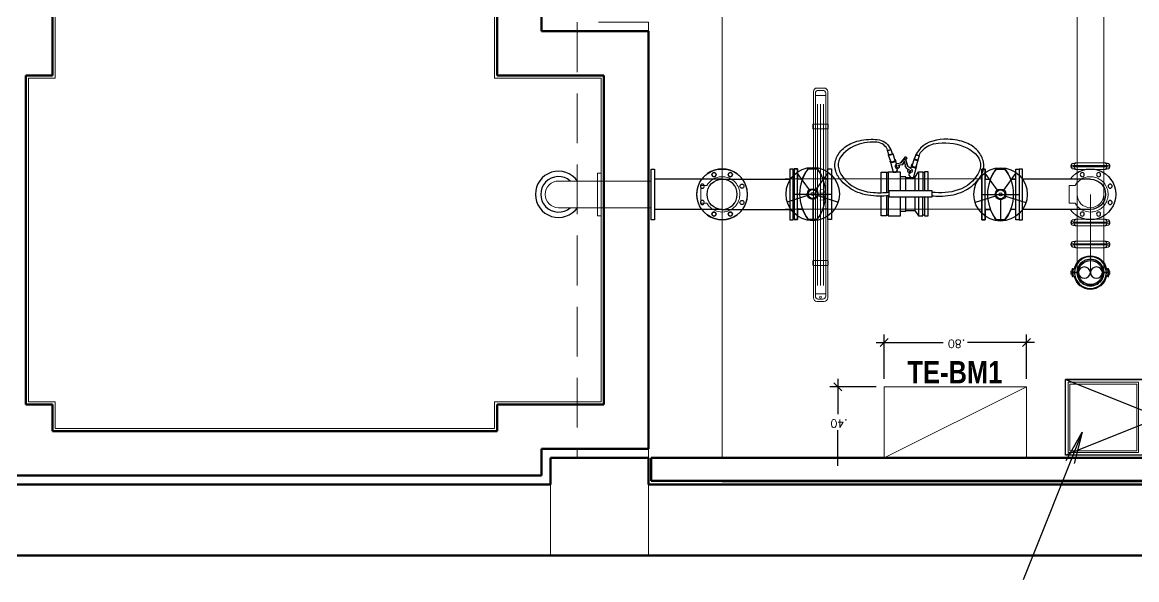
# Model space of a CAD drawing. Header units: metres. Extents: x -4 to 54.5, y -3.3 to 43.7.
# Drawn here: x 12.97 to 19.24, y 4.3 to 7.43 of the extents above; entities that cross this region are included whole.
import ezdxf

# ---------------------------------------------------------------- set-up
doc = ezdxf.new("R2010")
doc.units = ezdxf.units.M
doc.linetypes.add('Derribado', pattern=[0.4, 0.28, -0.12])
doc.layers.get('0').update_dxf_attribs({"color": 8})
for name, color, linetype, lineweight in [('A-AREA', 8, 'Continuous', 9), ('A-DETL', 8, 'Continuous', 9), ('A-FLOR', 8, 'Continuous', 18), ('A-WALL', 8, 'Continuous', 9), ('I-WALL', 8, 'Continuous', 9), ('S-COLS', 8, 'Continuous', 9)]:
    doc.layers.add(name, color=color, linetype=linetype, lineweight=lineweight)
doc.layers.add('IE-LUM-L-01', color=5, linetype='Continuous', lineweight=18, true_color=0x126b94)
doc.layers.add('REF-ACI-BOMBAS', color=9, linetype='Continuous')
doc.styles.add('Arial Narrow_B', font='ARIALNB.TTF', dxfattribs={"height": 0.125})
doc.styles.add('EI_LUM_REGULAR', font='OpenSans-Regular.ttf')
doc.styles.add('RomanS', font='romans__.ttf', dxfattribs={"height": 0.045})

# ---------------------------------------------------------------- blocks, each defined once
blk = doc.blocks.new('P3-P3_dwg_BB-3-RB04-N10-D150-S0-6083448-NIV_A_S01_SÓTANO 1')
at = {"color": 0}
for p, q in [((0.0245, 0.1425), (-0.0245, 0.1425)), ((0, 0.03), (0, 0.15)), ((-0.086, 0.085), (-0.0573, 0.085)), ((0.086, 0.085), (0.0573, 0.085)), ((-0.0285, 0.0093), (-0.1427, 0.0464)), ((0.105, 0), (-0.105, 0)), ((0.0285, 0.0093), (0.1427, 0.0464)), ((-0.0176, -0.0243), (-0.0882, -0.1214)), ((0.0176, -0.0243), (0.0882, -0.1214)), ((-0.086, -0.085), (-0.0573, -0.085)), ((0.086, -0.085), (0.0573, -0.085)), ((-0.0245, -0.1425), (0.0245, -0.1425))]:
    blk.add_line(p, q, dxfattribs=at)
at = {"color": 0, "flags": 128}
for points in [[(-0.105, 0.1425), (-0.086, 0.1425), (-0.086, 0.085), (-0.0573, 0.085), (-0.0518, 0.0978), (-0.0443, 0.1126), (-0.0385, 0.1225), (-0.0293, 0.1361), (-0.0245, 0.1425), (0.0245, 0.1425), (0.0315, 0.1331), (0.0378, 0.1235), (0.0455, 0.1103), (0.0519, 0.0976), (0.0573, 0.085), (0.086, 0.085), (0.086, 0.1425), (0.105, 0.1425), (0.105, -0.1425), (0.086, -0.1425), (0.086, -0.085), (0.0573, -0.085), (0.0528, -0.0958), (0.046, -0.1094), (0.0402, -0.1196), (0.0317, -0.1327), (0.0245, -0.1425), (-0.0245, -0.1425), (-0.0321, -0.1322), (-0.0404, -0.1193), (-0.047, -0.1076), (-0.0522, -0.097), (-0.0573, -0.085), (-0.086, -0.085), (-0.086, -0.1425), (-0.105, -0.1425)], [(-0.105, -0.1425), (-0.105, 0.1425), (-0.086, 0.1425), (-0.086, -0.1425)], [(0.105, -0.1425), (0.105, 0.1425), (0.086, 0.1425), (0.086, -0.1425)]]:
    blk.add_lwpolyline(points, close=True, dxfattribs=at)
at = {"color": 0}
for radius in [0.15, 0.03, 0.0245, 0.00817]:
    blk.add_circle((0, 0), radius, dxfattribs=at)
for centre, start, end in [((0.1582, 0), 142.04795, 217.95205), ((-0.1582, 0), 322.04795, 37.95205)]:
    blk.add_arc(centre, 0.2317, start, end, dxfattribs=at)
blk = doc.blocks.new('P3-P3_dwg_BB-3-CC01-N10-D150-S0-6083449-NIV_A_S01_SÓTANO 1')
at = {"color": 0}
for p, q in [((-0.085, 0), (-0.085, -0.381)), ((0.085, 0), (0.085, -0.381))]:
    blk.add_line(p, q, dxfattribs=at)
at = {"color": 0, "flags": 128}
blk.add_lwpolyline([(0.1425, -0.4), (-0.1425, -0.4), (-0.1425, -0.381), (0.1425, -0.381)], close=True, dxfattribs=at)
at = {"color": 0}
for centre in [(-0.0459, 0.1109), (0.0459, 0.1109), (-0.1109, 0.0459), (0.1109, 0.0459), (-0.1109, -0.0459), (0.1109, -0.0459)]:
    blk.add_circle(centre, 0.0115, dxfattribs=at)
for radius, start, end in [(0.1425, 306.61901, 233.38099), (0.085, 360, 180)]:
    blk.add_arc((0, 0), radius, start, end, dxfattribs=at)
blk = doc.blocks.new('P3-P3_dwg_BB-3-CC01-N10-D150-S0-6083450-NIV_A_S01_SÓTANO 1')
at = {"color": 0}
for p, q in [((-0.085, 0), (-0.085, -0.381)), ((0.085, 0), (0.085, -0.381))]:
    blk.add_line(p, q, dxfattribs=at)
at = {"color": 0, "flags": 128}
blk.add_lwpolyline([(0.1425, -0.4), (-0.1425, -0.4), (-0.1425, -0.381), (0.1425, -0.381)], close=True, dxfattribs=at)
at = {"color": 0}
for centre in [(-0.0459, 0.1109), (0.0459, 0.1109), (-0.1109, 0.0459), (0.1109, 0.0459), (-0.1109, -0.0459), (0.1109, -0.0459)]:
    blk.add_circle(centre, 0.0115, dxfattribs=at)
for radius, start, end in [(0.1425, 306.61901, 233.38099), (0.085, 360, 180)]:
    blk.add_arc((0, 0), radius, start, end, dxfattribs=at)
blk = doc.blocks.new('P3-P3_dwg_incador de flujo planta-6083452-NIV_A_S01_SÓTANO 1')
at = {"color": 0}
for p, q in [((2601.3429, 1102.761), (2601.3525, 1102.761)), ((2601.3779, 1102.6601), (2601.3779, 1102.7653)), ((2601.4484, 1102.7343), (2601.3972, 1102.7343)), ((2601.4789, 1102.7384), (2601.4789, 1102.6601)), ((2601.5485, 1102.761), (2601.5581, 1102.761)), ((2601.3779, 1102.5177), (2601.3779, 1102.6229)), ((2601.3972, 1102.5487), (2601.3972, 1102.6229)), ((2601.4789, 1102.6229), (2601.4789, 1102.5446)), ((2601.3429, 1102.5219), (2601.3525, 1102.5219)), ((2601.3902, 1102.4907), (2601.4047, 1102.5468)), ((2601.5485, 1102.5219), (2601.5581, 1102.5219)), ((2601.4183, 1102.4829), (2601.4206, 1102.4972))]:
    blk.add_line(p, q, dxfattribs=at)
at = {"color": 0, "flags": 128}
for points in [[(2601.3429, 1102.6601), (2601.3429, 1102.7653), (2601.3234, 1102.7653), (2601.3234, 1102.6601)], [(2601.3972, 1102.6601), (2601.3972, 1102.7343), (2601.3779, 1102.7653), (2601.3525, 1102.7653), (2601.3525, 1102.6601)], [(2601.5485, 1102.6522), (2601.5485, 1102.7645), (2601.4789, 1102.7645), (2601.4789, 1102.7384), (2601.4484, 1102.7384), (2601.4484, 1102.6601)], [(2601.5581, 1102.6528), (2601.5581, 1102.7645), (2601.5871, 1102.7645), (2601.5871, 1102.654)], [(2601.3234, 1102.6229), (2601.3234, 1102.5177), (2601.3429, 1102.5177), (2601.3429, 1102.6229)], [(2601.4484, 1102.5487), (2601.3972, 1102.5487), (2601.3779, 1102.5177), (2601.3525, 1102.5177), (2601.3525, 1102.6229)], [(2601.4484, 1102.6229), (2601.4484, 1102.5446), (2601.4789, 1102.5446), (2601.4789, 1102.5184), (2601.5485, 1102.5184), (2601.5485, 1102.6328)], [(2601.5871, 1102.6346), (2601.5871, 1102.5184), (2601.5581, 1102.5184), (2601.5581, 1102.6334)], [(2601.4153, 1102.5029), (2601.4138, 1102.5146), (2601.4152, 1102.5196), (2601.4202, 1102.5211), (2601.4224, 1102.5165), (2601.4213, 1102.5079)], [(2601.4202, 1102.5211), (2601.4235, 1102.5255), (2601.4293, 1102.5244), (2601.4317, 1102.5202), (2601.4264, 1102.5181), (2601.4269, 1102.5127)], [(2601.4213, 1102.5468), (2601.4292, 1102.5366), (2601.4272, 1102.5248)], [(2601.4317, 1102.5202), (2601.4357, 1102.52), (2601.4381, 1102.5131), (2601.4364, 1102.504), (2601.4322, 1102.5022), (2601.4325, 1102.5067), (2601.4287, 1102.5096)], [(2601.4026, 1102.4441), (2601.4138, 1102.4803), (2601.4124, 1102.4864), (2601.397, 1102.4914), (2601.3911, 1102.488), (2601.3792, 1102.451)], [(2601.4123, 1102.4753), (2601.4162, 1102.4766), (2601.4183, 1102.4829), (2601.4163, 1102.4886), (2601.3972, 1102.4949), (2601.3888, 1102.4898), (2601.3873, 1102.485), (2601.3894, 1102.4828)], [(2601.4173, 1102.5014), (2601.4198, 1102.4977), (2601.4379, 1102.4876), (2601.4507, 1102.447), (2601.4379, 1102.4876)], [(2601.4609, 1102.4528), (2601.4523, 1102.4785), (2601.4535, 1102.4829), (2601.4476, 1102.495), (2601.4377, 1102.5023), (2601.4364, 1102.504)], [(2601.4507, 1102.447), (2601.4555, 1102.4462), (2601.4609, 1102.4528), (2601.4523, 1102.4785), (2601.4535, 1102.4829), (2601.4476, 1102.495)], [(2601.5009, 1102.4732), (2601.4973, 1102.4705), (2601.4769, 1102.4669), (2601.4515, 1102.4327), (2601.4769, 1102.4669)], [(2601.4702, 1102.4771), (2601.4607, 1102.4676), (2601.4603, 1102.4631), (2601.4583, 1102.4605), (2601.4603, 1102.4631), (2601.4607, 1102.4676), (2601.4702, 1102.4771), (2601.4819, 1102.4808), (2601.4838, 1102.4819)], [(2601.4935, 1102.4956), (2601.4897, 1102.4968), (2601.4852, 1102.4911), (2601.4838, 1102.4819), (2601.4871, 1102.4788), (2601.4883, 1102.4832), (2601.4928, 1102.4847)], [(2601.5046, 1102.4927), (2601.5029, 1102.498), (2601.4972, 1102.4988), (2601.4935, 1102.4956), (2601.4978, 1102.4919), (2601.4956, 1102.487)], [(2601.5346, 1102.4623), (2601.5201, 1102.5184), (2601.5035, 1102.5184), (2601.4956, 1102.5083), (2601.4972, 1102.4988)], [(2601.5066, 1102.4545), (2601.5034, 1102.4739), (2601.5086, 1102.4845), (2601.5089, 1102.4897), (2601.5046, 1102.4927), (2601.5011, 1102.4892), (2601.4993, 1102.4806)], [(2601.5126, 1102.4469), (2601.5086, 1102.4483), (2601.5066, 1102.4545), (2601.5085, 1102.4603), (2601.5277, 1102.4665), (2601.536, 1102.4614), (2601.5376, 1102.4567), (2601.5354, 1102.4544)], [(2601.5223, 1102.4157), (2601.511, 1102.4519), (2601.5125, 1102.458), (2601.5279, 1102.463), (2601.5337, 1102.4597), (2601.5457, 1102.4227)], [(2601.3904, 1102.4178), (2601.3921, 1102.4192), (2601.4, 1102.4424), (2601.3969, 1102.4467), (2601.3844, 1102.4507), (2601.3803, 1102.4488), (2601.3723, 1102.4256), (2601.3735, 1102.4238)], [(2601.3994, 1102.4405), (2601.4016, 1102.4411), (2601.4026, 1102.4441), (2601.3982, 1102.449), (2601.3843, 1102.4535), (2601.3792, 1102.451), (2601.3783, 1102.4483), (2601.3796, 1102.4467)], [(2601.4515, 1102.4327), (2601.4467, 1102.4336), (2601.4438, 1102.4416), (2601.4499, 1102.4495), (2601.4438, 1102.4416)], [(2601.5254, 1102.4122), (2601.5233, 1102.4127), (2601.5223, 1102.4157), (2601.5267, 1102.4207), (2601.5405, 1102.4251), (2601.5457, 1102.4227), (2601.5465, 1102.4199), (2601.5452, 1102.4184)], [(2601.5345, 1102.3895), (2601.5327, 1102.3909), (2601.5248, 1102.414), (2601.5279, 1102.4183), (2601.5404, 1102.4224), (2601.5445, 1102.4204), (2601.5525, 1102.3972), (2601.5513, 1102.3954)]]:
    blk.add_lwpolyline(points, dxfattribs=at)
blk.add_lwpolyline([(2601.5433, 1102.6229), (2601.3018, 1102.6229), (2601.3018, 1102.6601), (2601.5433, 1102.6601)], close=True, dxfattribs=at)
at = {"color": 0}
blk.add_arc((2601.2622, 1102.4861), 0.129, 282.93714, 319.65865, dxfattribs=at)
for points, knots in [([(2601.3018, 1102.6527), (2601.2868, 1102.6535), (2601.2321, 1102.656), (2601.1382, 1102.6424), (2601.0545, 1102.5844), (2601.0108, 1102.5193), (2601.0082, 1102.455), (2601.0412, 1102.3931), (2601.1156, 1102.3451), (2601.2289, 1102.3255), (2601.3461, 1102.3487), (2601.3828, 1102.4061), (2601.3904, 1102.4178)], [0.0126853, 0.0126853, 0.0126853, 0.0126853, 0.0578267, 0.177026, 0.2892582, 0.3535043, 0.4043727, 0.4745583, 0.5535534, 0.6603712, 0.8210431, 0.862347, 0.862347, 0.862347, 0.862347]), ([(2601.5433, 1102.6519), (2601.5625, 1102.6531), (2601.6214, 1102.6567), (2601.7195, 1102.6424), (2601.8032, 1102.5844), (2601.8469, 1102.5193), (2601.8495, 1102.455), (2601.8166, 1102.3931), (2601.742, 1102.3451), (2601.6533, 1102.3297), (2601.5642, 1102.3386), (2601.5417, 1102.3772), (2601.5345, 1102.3895)], [0, 0, 0, 0, 0.0578195, 0.1770171, 0.2892476, 0.3534926, 0.4043601, 0.4745451, 0.55354, 0.6603579, 0.7486192, 0.7899133, 0.7899133, 0.7899133, 0.7899133]), ([(2601.2911, 1102.3603), (2601.2284, 1102.349), (2601.1103, 1102.3615), (2600.9953, 1102.4647), (2601.087, 1102.6042), (2601.2025, 1102.6374), (2601.2772, 1102.6346), (2601.3018, 1102.6333)], [0.1059889, 0.1059889, 0.1059889, 0.1059889, 0.2259667, 0.3560065, 0.4809642, 0.6314684, 0.7050273, 0.7050273, 0.7050273, 0.7050273]), ([(2601.5513, 1102.3954), (2601.5547, 1102.3864), (2601.5598, 1102.3774), (2601.5848, 1102.3532), (2601.6455, 1102.3468), (2601.7473, 1102.3613), (2601.8624, 1102.4647), (2601.7707, 1102.6042), (2601.6511, 1102.6386), (2601.5721, 1102.6342), (2601.5433, 1102.6326)], [0.0293919, 0.0293919, 0.0293919, 0.0293919, 0.0301711, 0.062191, 0.1053791, 0.2259667, 0.3560065, 0.4809642, 0.6314684, 0.7176644, 0.7176644, 0.7176644, 0.7176644]), ([(2601.3735, 1102.4238), (2601.3702, 1102.4148), (2601.3679, 1102.4108), (2601.3646, 1102.4066), (2601.3605, 1102.4026)], [0.02939187, 0.02939187, 0.02939187, 0.02939187, 0.03017106, 0.04379771, 0.04379771, 0.04379771, 0.04379771]), ([(2601.3904, 1102.4178), (2601.3901, 1102.4188), (2601.3896, 1102.421), (2601.386, 1102.4241), (2601.3814, 1102.4245), (2601.3768, 1102.426), (2601.3746, 1102.4246), (2601.3735, 1102.4238)], [0, 0, 0, 0, 0.00296228, 0.00657838, 0.01327326, 0.01664202, 0.0205088, 0.0205088, 0.0205088, 0.0205088]), ([(2601.5345, 1102.3895), (2601.5347, 1102.3905), (2601.5353, 1102.3926), (2601.5388, 1102.3957), (2601.5434, 1102.3961), (2601.5481, 1102.3976), (2601.5502, 1102.3962), (2601.5513, 1102.3954)], [0, 0, 0, 0, 0.00296228, 0.00657838, 0.01327326, 0.01664202, 0.0205088, 0.0205088, 0.0205088, 0.0205088])]:
    blk.add_open_spline(points, degree=3, knots=knots, dxfattribs=at)
blk = doc.blocks.new('P3-P3_dwg-6083442-NIV_A_S01_SÓTANO 1')
at = {"color": 0, "lineweight": 9}
for p, q in [((18.9, 6.0272), (18.9, 6.8479)), ((19.05, 6.8479), (19.05, 6.0272)), ((18.8825, 6.6259), (19.0675, 6.6259)), ((18.8829, 6.6291), (19.0671, 6.6291)), ((18.8829, 6.6228), (19.0671, 6.6228)), ((15.985, 6.5422), (16.505, 6.5422)), ((17.2585, 6.5541), (18.3651, 6.5541)), ((18.975, 6.4672), (18.975, 6.0272)), ((16.505, 6.3922), (15.985, 6.3922)), ((17.2583, 6.3841), (18.3649, 6.3841)), ((18.8825, 6.3085), (19.0675, 6.3085)), ((18.8829, 6.3116), (19.0671, 6.3116)), ((18.8829, 6.3053), (19.0671, 6.3053)), ((18.8825, 6.1859), (19.0675, 6.1859)), ((18.8829, 6.1891), (19.0671, 6.1891)), ((18.8829, 6.1828), (19.0671, 6.1828))]:
    blk.add_line(p, q, dxfattribs=at)
at = {"color": 0}
for p, q in [((18.8758, 6.0086), (18.8758, 6.0524)), ((18.8758, 6.0458), (18.8758, 6.002)), ((19.0742, 6.0086), (19.0742, 6.0524)), ((19.0742, 6.0458), (19.0742, 6.002)), ((17.8375, 5.6559), (17.7925, 5.6109)), ((17.815, 5.43), (17.815, 5.6784)), ((18.5925, 5.6109), (18.6375, 5.6559)), ((18.615, 5.43), (18.615, 5.6784)), ((17.77, 5.6334), (18.1464, 5.6334)), ((18.66, 5.6334), (18.2836, 5.6334)), ((17.5775, 5.3625), (17.5325, 5.4075)), ((17.555, 5.43), (17.555, 5.23)), ((17.77, 5.385), (17.51, 5.385)), ((17.555, 4.94), (17.555, 5.14)), ((18.9281, 5.1291), (18.5961, 4.2997)), ((17.77, 4.985), (17.51, 4.985))]:
    blk.add_line(p, q, dxfattribs=at)
at = {"color": 0, "lineweight": 9, "flags": 128}
for points in [[(18.9, 8.9122), (18.9, 8.8878), (18.9, 6.4672)], [(19.05, 6.4672), (19.05, 8.8878), (19.05, 8.9122)], [(18.8931, 6.6072), (18.8907, 6.608), (18.8893, 6.6084), (18.8879, 6.6088), (18.8866, 6.6091), (18.8853, 6.6094), (18.884, 6.6097), (18.8831, 6.6099), (18.8822, 6.6101), (18.8812, 6.6102), (18.88, 6.6104), (18.8786, 6.6106), (18.8776, 6.6108), (18.8764, 6.6109), (18.8752, 6.611), (18.8742, 6.6111), (18.8729, 6.6112), (18.8715, 6.6124), (18.8705, 6.6135), (18.8696, 6.6146), (18.8688, 6.6157), (18.868, 6.617), (18.8673, 6.6185), (18.8667, 6.6199), (18.8663, 6.6214), (18.8661, 6.6225), (18.8659, 6.6237), (18.8658, 6.6246), (18.8658, 6.6259), (18.8658, 6.627), (18.866, 6.6286), (18.8662, 6.63), (18.8667, 6.6319), (18.8674, 6.6335), (18.8679, 6.6347), (18.8687, 6.6361), (18.8695, 6.6371), (18.8704, 6.6383), (18.8717, 6.6396), (18.8729, 6.6407), (18.8749, 6.6408), (18.8766, 6.641), (18.8782, 6.6411), (18.8798, 6.6414), (18.8815, 6.6416), (18.8831, 6.6419), (18.8842, 6.6422), (18.8859, 6.6425), (18.8876, 6.6429), (18.8889, 6.6433), (18.8903, 6.6437), (18.8918, 6.6442), (18.8931, 6.6446), (19.0569, 6.6446), (19.0589, 6.6439), (19.0607, 6.6434), (19.0623, 6.643), (19.0639, 6.6426), (19.0653, 6.6422), (19.0669, 6.6419), (19.0682, 6.6417), (19.0697, 6.6414), (19.0709, 6.6412), (19.0721, 6.6411), (19.0732, 6.641), (19.0742, 6.6409), (19.0758, 6.6407), (19.0771, 6.6406), (19.0781, 6.6397), (19.0792, 6.6387), (19.0801, 6.6376), (19.0811, 6.6363), (19.082, 6.6348), (19.0828, 6.6331), (19.0833, 6.6318), (19.0836, 6.6308), (19.0838, 6.6299), (19.084, 6.6288), (19.0842, 6.6278), (19.0842, 6.6268), (19.0843, 6.6256), (19.0842, 6.6242), (19.084, 6.6228), (19.0836, 6.6211), (19.0831, 6.6195), (19.0826, 6.6182), (19.0817, 6.6165), (19.0803, 6.6144), (19.0793, 6.6132), (19.0788, 6.6127), (19.0784, 6.6123), (19.0771, 6.6112), (19.0755, 6.611), (19.0741, 6.6109), (19.0723, 6.6107), (19.0706, 6.6105), (19.0689, 6.6102), (19.0669, 6.6099), (19.0651, 6.6095), (19.0634, 6.6091), (19.0616, 6.6087), (19.06, 6.6082), (19.0583, 6.6077), (19.0569, 6.6072), (18.8931, 6.6072)], [(16.7857, 6.517), (16.819, 6.517), (16.8247, 6.5258), (16.8293, 6.5317), (16.8338, 6.5365), (16.839, 6.5416), (16.8435, 6.5453), (16.8486, 6.5491), (16.8512, 6.5508), (16.8595, 6.5556), (16.868, 6.5595), (16.8766, 6.5625), (16.8875, 6.565), (16.8958, 6.5662), (16.9006, 6.5665), (16.905, 6.5665), (16.9128, 6.5663), (16.9203, 6.5654), (16.9263, 6.5643), (16.9332, 6.5625), (16.9419, 6.5595), (16.9487, 6.5565), (16.9546, 6.5533), (16.9588, 6.5508), (16.9639, 6.5473), (16.9699, 6.5425), (16.9756, 6.5372), (16.9795, 6.5331), (16.9855, 6.5256), (16.9901, 6.5186), (16.9944, 6.5107), (16.9981, 6.5021), (17.0005, 6.4947), (17.0023, 6.4876), (17.0035, 6.4804), (17.0042, 6.4739), (17.0044, 6.4672), (17.0041, 6.4588), (17.0033, 6.4524), (17.0021, 6.4458), (16.9999, 6.4377), (16.9975, 6.4309), (16.9949, 6.4247), (16.9921, 6.4193), (16.9877, 6.412), (16.984, 6.4069), (16.9809, 6.403), (16.978, 6.3997), (16.9729, 6.3946), (16.9683, 6.3906), (16.9647, 6.3877), (16.959, 6.3837), (16.9523, 6.3797), (16.9446, 6.376), (16.9362, 6.3728), (16.9279, 6.3705), (16.9199, 6.3689), (16.9153, 6.3683), (16.905, 6.3678), (16.8936, 6.3684), (16.8825, 6.3704), (16.8746, 6.3725), (16.8665, 6.3755), (16.8611, 6.378), (16.8577, 6.3797), (16.851, 6.3837), (16.8453, 6.3877), (16.8386, 6.3932), (16.8348, 6.3968), (16.832, 6.3997), (16.827, 6.4055), (16.8226, 6.4116), (16.819, 6.4174), (16.7857, 6.4174), (16.7857, 6.517)], [(18.8557, 6.517), (18.889, 6.517), (18.8947, 6.5258), (18.8993, 6.5317), (18.9038, 6.5365), (18.909, 6.5416), (18.9135, 6.5453), (18.9186, 6.5491), (18.9212, 6.5508), (18.9295, 6.5556), (18.938, 6.5595), (18.9466, 6.5625), (18.9575, 6.565), (18.9658, 6.5662), (18.9706, 6.5665), (18.975, 6.5665), (18.9828, 6.5663), (18.9903, 6.5654), (18.9963, 6.5643), (19.0032, 6.5625), (19.0119, 6.5595), (19.0187, 6.5565), (19.0246, 6.5533), (19.0288, 6.5508), (19.0339, 6.5473), (19.0399, 6.5425), (19.0456, 6.5372), (19.0495, 6.5331), (19.0555, 6.5256), (19.0601, 6.5186), (19.0644, 6.5107), (19.0681, 6.5021), (19.0705, 6.4947), (19.0723, 6.4876), (19.0735, 6.4804), (19.0742, 6.4739), (19.0744, 6.4672), (19.0741, 6.4588), (19.0733, 6.4524), (19.0721, 6.4458), (19.0699, 6.4377), (19.0675, 6.4309), (19.0649, 6.4247), (19.0621, 6.4193), (19.0577, 6.412), (19.054, 6.4069), (19.0509, 6.403), (19.048, 6.3997), (19.0429, 6.3946), (19.0383, 6.3906), (19.0347, 6.3877), (19.029, 6.3837), (19.0223, 6.3797), (19.0146, 6.376), (19.0062, 6.3728), (18.9979, 6.3705), (18.9899, 6.3689), (18.9853, 6.3683), (18.975, 6.3678), (18.9636, 6.3684), (18.9525, 6.3704), (18.9446, 6.3725), (18.9365, 6.3755), (18.9311, 6.378), (18.9277, 6.3797), (18.921, 6.3837), (18.9153, 6.3877), (18.9086, 6.3932), (18.9048, 6.3968), (18.902, 6.3997), (18.897, 6.4055), (18.8926, 6.4116), (18.889, 6.4174), (18.8557, 6.4174), (18.8557, 6.517)], [(18.8931, 6.3271), (18.8907, 6.3264), (18.8893, 6.326), (18.8879, 6.3256), (18.8866, 6.3253), (18.8853, 6.325), (18.884, 6.3247), (18.8831, 6.3245), (18.8822, 6.3243), (18.8812, 6.3241), (18.88, 6.3239), (18.8786, 6.3237), (18.8776, 6.3236), (18.8764, 6.3235), (18.8752, 6.3234), (18.8742, 6.3233), (18.8729, 6.3232), (18.8715, 6.322), (18.8705, 6.3209), (18.8696, 6.3198), (18.8688, 6.3187), (18.868, 6.3174), (18.8673, 6.3159), (18.8667, 6.3144), (18.8663, 6.313), (18.8661, 6.3119), (18.8659, 6.3107), (18.8658, 6.3097), (18.8658, 6.3085), (18.8658, 6.3074), (18.866, 6.3058), (18.8662, 6.3044), (18.8667, 6.3025), (18.8674, 6.3008), (18.8679, 6.2997), (18.8687, 6.2983), (18.8695, 6.2972), (18.8704, 6.2961), (18.8717, 6.2948), (18.8729, 6.2937), (18.8749, 6.2936), (18.8766, 6.2934), (18.8782, 6.2932), (18.8798, 6.293), (18.8815, 6.2927), (18.8831, 6.2924), (18.8842, 6.2922), (18.8859, 6.2918), (18.8876, 6.2914), (18.8889, 6.2911), (18.8903, 6.2907), (18.8918, 6.2902), (18.8931, 6.2898), (19.0569, 6.2898), (19.0589, 6.2905), (19.0607, 6.291), (19.0623, 6.2914), (19.0639, 6.2918), (19.0653, 6.2921), (19.0669, 6.2925), (19.0682, 6.2927), (19.0697, 6.293), (19.0709, 6.2931), (19.0721, 6.2933), (19.0732, 6.2934), (19.0742, 6.2935), (19.0758, 6.2937), (19.0771, 6.2937), (19.0781, 6.2946), (19.0792, 6.2957), (19.0801, 6.2967), (19.0811, 6.2981), (19.082, 6.2996), (19.0828, 6.3013), (19.0833, 6.3026), (19.0836, 6.3036), (19.0838, 6.3045), (19.084, 6.3056), (19.0842, 6.3065), (19.0842, 6.3076), (19.0843, 6.3088), (19.0842, 6.3102), (19.084, 6.3115), (19.0836, 6.3133), (19.0831, 6.3149), (19.0826, 6.3162), (19.0817, 6.3179), (19.0803, 6.32), (19.0793, 6.3211), (19.0788, 6.3217), (19.0784, 6.3221), (19.0771, 6.3232), (19.0755, 6.3233), (19.0741, 6.3235), (19.0723, 6.3236), (19.0706, 6.3239), (19.0689, 6.3241), (19.0669, 6.3245), (19.0651, 6.3249), (19.0634, 6.3253), (19.0616, 6.3257), (19.06, 6.3262), (19.0583, 6.3267), (19.0569, 6.3272), (18.8931, 6.3272)], [(18.8931, 6.1672), (18.8907, 6.168), (18.8893, 6.1684), (18.8879, 6.1688), (18.8866, 6.1691), (18.8853, 6.1694), (18.884, 6.1697), (18.8831, 6.1699), (18.8822, 6.1701), (18.8812, 6.1702), (18.88, 6.1704), (18.8786, 6.1706), (18.8776, 6.1708), (18.8764, 6.1709), (18.8752, 6.171), (18.8742, 6.1711), (18.8729, 6.1712), (18.8715, 6.1724), (18.8705, 6.1735), (18.8696, 6.1746), (18.8688, 6.1757), (18.868, 6.177), (18.8673, 6.1785), (18.8667, 6.1799), (18.8663, 6.1814), (18.8661, 6.1825), (18.8659, 6.1837), (18.8658, 6.1846), (18.8658, 6.1859), (18.8658, 6.187), (18.866, 6.1886), (18.8662, 6.19), (18.8667, 6.1919), (18.8674, 6.1935), (18.8679, 6.1947), (18.8687, 6.1961), (18.8695, 6.1971), (18.8704, 6.1983), (18.8717, 6.1996), (18.8729, 6.2007), (18.8749, 6.2008), (18.8766, 6.201), (18.8782, 6.2011), (18.8798, 6.2014), (18.8815, 6.2016), (18.8831, 6.2019), (18.8842, 6.2022), (18.8859, 6.2025), (18.8876, 6.2029), (18.8889, 6.2033), (18.8903, 6.2037), (18.8918, 6.2042), (18.8931, 6.2046), (19.0569, 6.2046), (19.0589, 6.2039), (19.0607, 6.2034), (19.0623, 6.203), (19.0639, 6.2026), (19.0653, 6.2022), (19.0669, 6.2019), (19.0682, 6.2017), (19.0697, 6.2014), (19.0709, 6.2012), (19.0721, 6.2011), (19.0732, 6.201), (19.0742, 6.2009), (19.0758, 6.2007), (19.0771, 6.2006), (19.0781, 6.1997), (19.0792, 6.1987), (19.0801, 6.1976), (19.0811, 6.1963), (19.082, 6.1948), (19.0828, 6.1931), (19.0833, 6.1918), (19.0836, 6.1908), (19.0838, 6.1899), (19.084, 6.1888), (19.0842, 6.1878), (19.0842, 6.1868), (19.0843, 6.1856), (19.0842, 6.1842), (19.084, 6.1828), (19.0836, 6.1811), (19.0831, 6.1795), (19.0826, 6.1782), (19.0817, 6.1765), (19.0803, 6.1744), (19.0793, 6.1732), (19.0788, 6.1727), (19.0784, 6.1723), (19.0771, 6.1712), (19.0755, 6.171), (19.0741, 6.1709), (19.0723, 6.1707), (19.0706, 6.1705), (19.0689, 6.1702), (19.0669, 6.1699), (19.0651, 6.1695), (19.0634, 6.1691), (19.0616, 6.1687), (19.06, 6.1682), (19.0583, 6.1677), (19.0569, 6.1672), (18.8931, 6.1672)], [(18.868, 6.0357), (18.8658, 6.0357), (18.8658, 6.0292), (18.9, 6.0292), (18.8658, 6.0292), (18.8658, 6.0357), (18.868, 6.0357)], [(18.868, 6.0187), (18.8658, 6.0187), (18.8658, 6.0252), (18.9, 6.0252), (18.8658, 6.0252), (18.8658, 6.0187), (18.868, 6.0187)], [(18.8696, 6.0358), (18.8696, 6.0418), (18.8801, 6.0418)], [(18.8696, 6.0186), (18.8696, 6.0126), (18.8801, 6.0126)], [(18.8728, 6.0365), (18.8728, 6.05), (18.8788, 6.05), (18.8788, 6.0403)], [(18.8728, 6.0252), (18.8728, 6.0292), (18.8728, 6.0252)], [(18.8728, 6.0179), (18.8728, 6.0044), (18.8788, 6.0044), (18.8788, 6.0141)], [(18.8788, 6.0292), (18.8788, 6.0252), (18.8788, 6.0292)], [(19.082, 6.0357), (19.0842, 6.0357), (19.0842, 6.0292), (19.05, 6.0292), (19.0842, 6.0292), (19.0842, 6.0357), (19.082, 6.0357)], [(19.05, 6.0252), (19.0842, 6.0252), (19.0842, 6.0187), (19.082, 6.0187), (19.0842, 6.0187), (19.0842, 6.0252), (19.05, 6.0252)], [(19.0804, 6.0358), (19.0804, 6.0418), (19.0699, 6.0418)], [(19.0804, 6.0186), (19.0804, 6.0126), (19.0699, 6.0126)], [(19.0772, 6.0365), (19.0772, 6.05), (19.0712, 6.05), (19.0712, 6.0403)], [(19.0712, 6.0292), (19.0712, 6.0252), (19.0712, 6.0292)], [(19.0772, 6.0179), (19.0772, 6.0044), (19.0712, 6.0044), (19.0712, 6.0141)], [(19.0772, 6.0252), (19.0772, 6.0292), (19.0772, 6.0252)], [(17.815, 4.985), (18.615, 4.985), (18.615, 5.385), (17.815, 5.385), (17.815, 4.985), (18.615, 5.385)]]:
    blk.add_lwpolyline(points, dxfattribs=at)
blk.add_lwpolyline([(16.225, 6.3472), (16.225, 6.5872), (16.2047, 6.5872), (16.2047, 6.3472)], close=True, dxfattribs=at)
at = {"color": 0, "flags": 128}
for points in [[(19.9, 5.425), (18.835, 5), (18.835, 5.425), (19.9, 5.425), (19.9, 5), (19.9, 5.425), (18.835, 5.425), (19.9, 5), (18.835, 5)], [(18.8392, 4.9708), (18.9281, 5.1291), (18.8832, 4.9532)]]:
    blk.add_lwpolyline(points, dxfattribs=at)
at = {"color": 0, "lineweight": 18, "flags": 128}
for points in [[(18.85, 5.41), (19.245, 5.41), (19.245, 5.015), (18.85, 5.015)], [(19.235, 5.025), (18.86, 5.025), (18.86, 5.4), (19.235, 5.4)]]:
    blk.add_lwpolyline(points, close=True, dxfattribs=at)
at = {"color": 0, "lineweight": 9}
for centre, radius in [((16.905, 6.4672), 0.1425), ((16.905, 6.4672), 0.1425), ((18.8748, 6.6259), 0.00525), ((19.0752, 6.6259), 0.00525), ((18.8748, 6.3085), 0.00525), ((19.0752, 6.3085), 0.00525), ((18.8748, 6.1859), 0.00525), ((19.0752, 6.1859), 0.00525)]:
    blk.add_circle(centre, radius, dxfattribs=at)
at = {"color": 0}
for radius in [0.075, 0.075, 0.0675, 0.0675]:
    blk.add_circle((18.975, 6.0272), radius, dxfattribs=at)
at = {"color": 0, "lineweight": 9}
for centre, radius, start, end in [((18.9044, 6.6259), 0.0218, 121.21874, 238.76775), ((19.0456, 6.6259), 0.0218, 301.21874, 58.76775), ((15.985, 6.4672), 0.075, 90, 270), ((18.975, 6.4672), 0.075, 180, 0), ((18.9044, 6.3085), 0.0218, 121.23225, 238.78126), ((19.0456, 6.3085), 0.0218, 301.23225, 58.78126), ((18.9044, 6.1859), 0.0218, 121.21874, 238.76775), ((19.0456, 6.1859), 0.0218, 301.21874, 58.76775), ((18.975, 6.0272), 0.0945, 12.40423, 167.59577), ((18.975, 6.0272), 0.0945, 12.40423, 167.59577), ((18.868, 6.0507), 0.015, 270, 347.59577), ((18.868, 6.0507), 0.015, 270, 347.59577), ((18.868, 6.0037), 0.015, 12.40423, 90), ((18.868, 6.0037), 0.015, 12.40423, 90), ((18.975, 6.0272), 0.075, 180, 0), ((19.082, 6.0507), 0.015, 192.40423, 270), ((19.082, 6.0507), 0.015, 192.40423, 270), ((19.082, 6.0037), 0.015, 90, 167.59577), ((19.082, 6.0037), 0.015, 90, 167.59577), ((18.975, 6.0272), 0.0945, 192.40423, 347.59577), ((18.975, 6.0272), 0.0945, 192.40423, 347.59577)]:
    blk.add_arc(centre, radius, start, end, dxfattribs=at)
at = {"color": 0}
for centre, radius, start, end in [((15.985, 6.4672), 0.13, 35.23442, 324.76558), ((15.985, 6.4672), 0.1, 48.59038, 311.40962), ((18.975, 6.0272), 0.0895, 1.27987, 178.72013), ((18.975, 6.0272), 0.0895, 33.10174, 178.72013), ((18.975, 6.0272), 0.075, 359.69041, 180.17269), ((18.8758, 6.0355), 0.00692, 55.98923, 178.22425), ((18.8758, 6.0188), 0.00692, 181.77575, 304.01077), ((18.975, 6.0272), 0.0895, 181.27987, 326.89826), ((18.975, 6.0272), 0.0895, 181.27987, 358.72013), ((18.975, 6.0272), 0.075, 179.82731, 0.30959), ((18.9412, 6.0251), 0.0338, 3.49683, 176.50317), ((18.9412, 6.0293), 0.0338, 183.49683, 356.50317), ((19.0087, 6.0251), 0.0338, 3.49683, 176.50317), ((19.0087, 6.0293), 0.0338, 183.49683, 356.50317), ((18.975, 6.0272), 0.0895, 1.27987, 32.97992), ((18.975, 6.0272), 0.0895, 327.02008, 358.72013), ((19.0742, 6.0355), 0.00692, 1.77575, 124.01077), ((19.0742, 6.0188), 0.00692, 235.98923, 358.22425)]:
    blk.add_arc(centre, radius, start, end, dxfattribs=at)
for name, p, rotation in [('P3-P3_dwg_incador de flujo planta-6083452-NIV_A_S01_SÓTANO 1', (2619.3861, 1109.1112), 180), ('P3-P3_dwg_BB-3-CC01-N10-D150-S0-6083450-NIV_A_S01_SÓTANO 1', (16.905, 6.4672), 270), ('P3-P3_dwg_BB-3-RB04-N10-D150-S0-6083448-NIV_A_S01_SÓTANO 1', (17.4138, 6.4691), 180), ('P3-P3_dwg_BB-3-RB04-N10-D150-S0-6083448-NIV_A_S01_SÓTANO 1', (18.47, 6.4672), 180)]:
    blk.add_blockref(name, p, dxfattribs=dict(at, rotation=rotation))
at = {"color": 0, "extrusion": (0, 0, -1), "zscale": -1}
for p, rotation in [((-16.905, 6.4672), 270), ((-18.975, 6.4672), 90.00000000000003)]:
    blk.add_blockref('P3-P3_dwg_BB-3-CC01-N10-D150-S0-6083449-NIV_A_S01_SÓTANO 1', p, dxfattribs=dict(at, rotation=rotation))
at = {"color": 0, "char_height": 0.045, "width": 0.131105, "attachment_point": 1, "rotation": 180, "line_spacing_factor": 0.983083, "style": 'RomanS'}
for s, insert in [('.80', (18.2704, 5.604)), ('.40', (17.6104, 5.1556))]:
    blk.add_mtext(s, dxfattribs=dict(at, insert=insert))
at = {"color": 0, "insert": (17.9467, 5.5294), "char_height": 0.125, "width": 0.641684, "attachment_point": 1, "line_spacing_factor": 0.974696, "style": 'Arial Narrow_B'}
blk.add_mtext('TE-BM1', dxfattribs=at)
blk = doc.blocks.new('EI_LUM_L_01')
at = {"color": 0, "lineweight": 13}
for p, q in [((-0.558, 0.0304), (-0.558, -0.0304)), ((0.558, 0.0304), (0.558, -0.0304))]:
    blk.add_line(p, q, dxfattribs=at)
at = {"color": 0, "lineweight": 9}
for p, q in [((-0.51, 0.0168), (0.51, 0.0168)), ((-0.51, 0), (0.51, 0)), ((-0.51, -0.0168), (0.51, -0.0168))]:
    blk.add_line(p, q, dxfattribs=at)
at = {"color": 0, "lineweight": 13}
blk.add_lwpolyline([(-0.58, -0.04), (0.58, -0.04, 0.414214), (0.6, -0.02), (0.6, 0.02, 0.414214), (0.58, 0.04), (-0.58, 0.04, 0.414214), (-0.6, 0.02), (-0.6, -0.02, 0.414214)], format="xyb", close=True, dxfattribs=at)
at = {"color": 0, "lineweight": 9}
for points in [[(-0.5707, -0.0292), (0.5707, -0.0292, 0.414214), (0.5867, -0.0132), (0.5867, 0.0132, 0.414214), (0.5707, 0.0292), (-0.5707, 0.0292, 0.414214), (-0.5867, 0.0132), (-0.5867, -0.0132, 0.414214)], [(-0.3947, -0.0432), (-0.3733, -0.0432, 0.414214), (-0.3708, -0.0407), (-0.3708, 0.0407, 0.414214), (-0.3733, 0.0432), (-0.3947, 0.0432, 0.414214), (-0.3972, 0.0407), (-0.3972, -0.0407, 0.414214)], [(0.3733, -0.0432), (0.3947, -0.0432, 0.414214), (0.3972, -0.0407), (0.3972, 0.0407, 0.414214), (0.3947, 0.0432), (0.3733, 0.0432, 0.414214), (0.3708, 0.0407), (0.3708, -0.0407, 0.414214)]]:
    blk.add_lwpolyline(points, format="xyb", close=True, dxfattribs=at)
blk.add_circle((-0.576, 0), 0.006, dxfattribs=at)
at = {"color": 0, "lineweight": 9, "style": 'EI_LUM_REGULAR'}
blk.add_text('LED', height=0.02821, dxfattribs=at).set_placement((-0.0356, -0.0224))
at = {"style": 'EI_LUM_REGULAR', "flags": 1}
for tag in ['ANCHO_CUERPO_MM', 'ALTURA_M', 'AMBIENTE', 'TIPO', 'ID', 'IP', 'GIRO_REFERENCIA', 'DESCRIPCION', 'POTENCIA_W', 'FLUJO_NOMINAL_LM', 'FLUJO_CALCULO_LM', 'MONTAJE', 'PAGINA_PDF', 'NUMERO_LOCAL', 'ESTADO', 'LARGO_CUERPO_MM', 'DIAMETRO_CUERPO_MM', 'REFERENCIA_DIMENSIONAL', 'NPT_M', 'FUENTE_XY']:
    blk.add_attdef(tag, (0, 0), '', height=0.025, dxfattribs=at)

msp = doc.modelspace()

# ---------------------------------------------------------------- linework, layer by layer
at = {"layer": 'A-AREA'}
for p, q in [((16.49, 7.435), (16.49, 7.385)), ((16.49, 5.035), (16.49, 4.985))]:
    msp.add_line(p, q, dxfattribs=at)
at = {"layer": 'A-DETL', "linetype": 'Derribado', "lineweight": 18}
for p, q in [((16.49, 7.435), (16.09, 7.435)), ((16.09, 7.435), (16.09, 4.985)), ((16.49, 4.985), (16.49, 7.435)), ((16.09, 4.985), (16.49, 4.985)), ((15.94, 4.835), (12.84, 4.835)), ((15.94, 4.435), (15.94, 4.835)), ((19.94, 4.835), (16.49, 4.835)), ((16.49, 4.835), (16.49, 4.435)), ((12.84, 4.435), (15.94, 4.435)), ((16.49, 4.435), (19.94, 4.435))]:
    msp.add_line(p, q, dxfattribs=at)
at = {"layer": 'A-FLOR', "lineweight": 9}
for p, q in [((16.905, 10.45), (16.905, 4.985)), ((13.155, 8.3), (13.155, 7.12)), ((15.625, 7.12), (15.625, 8.3)), ((13.155, 7.12), (13.005, 7.12)), ((13.005, 7.12), (13.005, 5.3)), ((16.225, 7.12), (15.625, 7.12)), ((16.225, 5.3), (16.225, 7.12)), ((13.005, 5.3), (13.155, 5.3)), ((13.155, 5.3), (13.155, 5.15)), ((15.625, 5.15), (15.625, 5.3)), ((15.625, 5.3), (16.225, 5.3)), ((13.155, 5.15), (15.625, 5.15)), ((16.905, 4.855), (16.905, 4.85)), ((16.905, 4.85), (19.925, 4.85))]:
    msp.add_line(p, q, dxfattribs=at)
at = {"layer": 'A-WALL', "lineweight": 50}
for p, q in [((13.14, 7.135), (13.14, 8.285)), ((15.64, 8.035), (15.64, 7.135)), ((15.89, 7.385), (15.89, 8.035)), ((16.49, 7.385), (15.89, 7.385)), ((16.49, 7.385), (16.49, 7.135)), ((12.99, 5.285), (12.99, 7.135)), ((12.99, 7.135), (13.14, 7.135)), ((15.64, 7.135), (15.89, 7.135)), ((15.89, 7.135), (16.24, 7.135)), ((16.24, 7.135), (16.24, 5.285)), ((16.49, 5.035), (16.49, 7.135)), ((13.14, 5.285), (12.99, 5.285)), ((13.14, 5.135), (13.14, 5.285)), ((16.24, 5.285), (15.64, 5.285)), ((15.64, 5.285), (15.64, 5.135)), ((15.64, 5.135), (13.14, 5.135)), ((15.89, 4.885), (15.89, 5.035)), ((15.89, 5.035), (16.24, 5.035)), ((16.24, 5.035), (16.49, 5.035)), ((15.94, 4.835), (12.84, 4.835)), ((12.89, 4.885), (15.89, 4.885)), ((19.94, 4.835), (16.49, 4.835)), ((12.84, 4.435), (15.94, 4.435)), ((16.49, 4.435), (19.94, 4.435))]:
    msp.add_line(p, q, dxfattribs=at)
at = {"layer": 'A-WALL', "lineweight": 5}
for p, q in [((15.94, 4.435), (15.94, 4.835)), ((16.49, 4.835), (16.49, 4.435))]:
    msp.add_line(p, q, dxfattribs=at)
at = {"layer": 'I-WALL', "lineweight": 50}
for p, q in [((19.94, 4.985), (16.505, 4.985)), ((16.505, 4.855), (16.505, 4.985)), ((19.94, 4.855), (16.505, 4.855))]:
    msp.add_line(p, q, dxfattribs=at)
at = {"layer": 'S-COLS', "lineweight": 50}
for p, q in [((15.94, 4.835), (15.94, 4.985)), ((15.94, 4.985), (16.49, 4.985)), ((16.49, 4.985), (16.49, 4.9642)), ((16.49, 4.835), (16.49, 4.9642)), ((16.49, 4.435), (15.94, 4.435))]:
    msp.add_line(p, q, dxfattribs=at)
at = {"layer": 'S-COLS', "lineweight": 5}
for p, q in [((15.94, 4.435), (15.94, 4.835)), ((16.49, 4.435), (16.49, 4.835))]:
    msp.add_line(p, q, dxfattribs=at)

# ---------------------------------------------------------------- block references
at = {"layer": 'IE-LUM-L-01', "rotation": 90}
msp.add_blockref('EI_LUM_L_01', (17.458, 6.465), dxfattribs=at)
at = {"layer": 'REF-ACI-BOMBAS'}
msp.add_blockref('P3-P3_dwg-6083442-NIV_A_S01_SÓTANO 1', (0, 0), dxfattribs=at)

doc.saveas('drawing.dxf')
